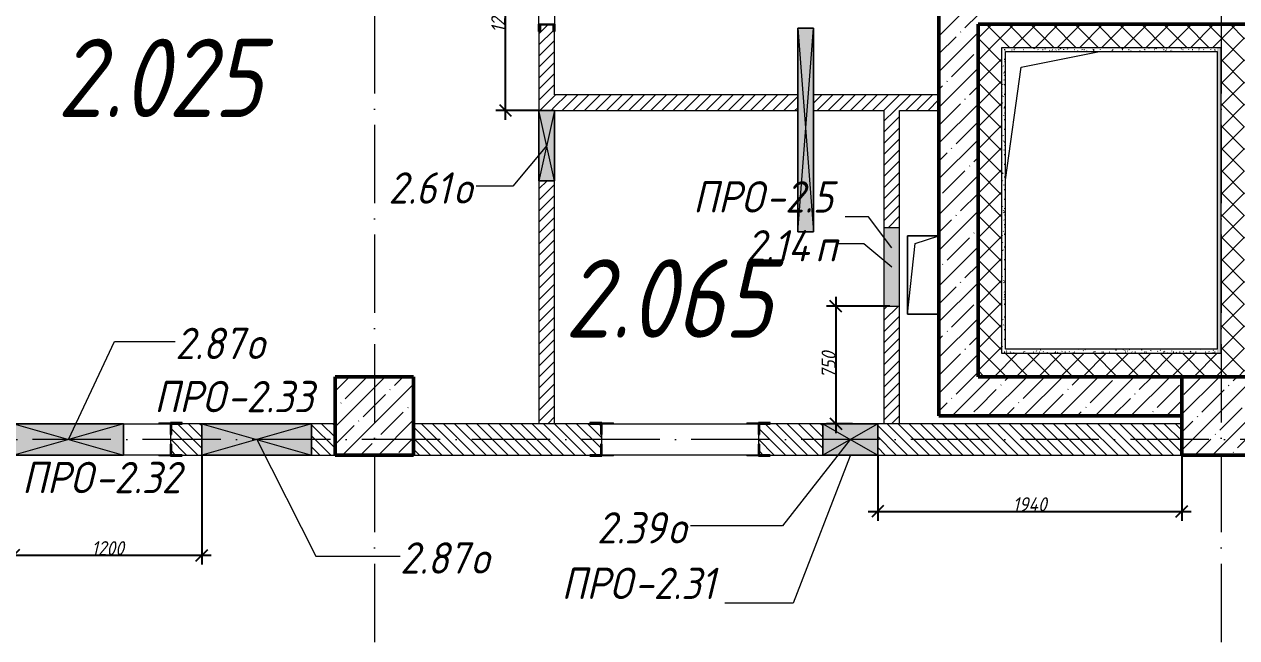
# Model space of a CAD drawing. Header units: millimetres. Extents: x -401725 to 250493, y 305116 to 802890.
# Drawn here: x 59858 to 67591, y 375919 to 379836 of the extents above; entities that cross this region are included whole.
import ezdxf

# ---------------------------------------------------------------- set-up
doc = ezdxf.new("R2010")
doc.units = ezdxf.units.MM
doc.linetypes.add('50_200_ШТРИХ_1Т_ш5_п1_п1_', pattern=[700, 500, -100, 0, -100])
for name, color, linetype, lineweight in [('A-____-____-DIMS', 7, 'Continuous', 9), ('A-DETL-GENF-OTLN', 7, 'Continuous', 9), ('A-FLOR-____-OTLN', 7, 'Continuous', 9), ('A-GENM-____-IDEN', 7, 'Continuous', 9), ('A-GENM-____-MCUT', 7, 'Continuous', 25), ('A-GENM-____-OTLN', 7, 'Continuous', 9), ('A-GENM-____-OTLN-1', 7, 'Continuous', 25), ('A-GLAZ-____-IDEN', 7, 'Continuous', 9), ('A-GLAZ-____-OTLN', 7, 'Continuous', 9), ('A-WALL-____-MCUT', 7, 'Continuous', 13), ('A-WALL-____-MCUT-1', 7, 'Continuous', 9), ('A-WALL-____-MCUT-2', 7, 'Continuous', 50), ('A-WALL-____-PATT-1', 7, 'Continuous', 9), ('A-WALL-FNSH-MCUT-1', 7, 'Continuous', 9), ('I-WALL-____-OTLN', 7, 'Continuous', 9), ('S-COLS-____-MCUT', 7, 'Continuous', 50), ('S-COLS-____-OTLN', 7, 'Continuous', 9), ('S-GRID-____-OTLN-1', 7, '50_200_ШТРИХ_1Т_ш5_п1_п1_', 9), ('Марки помещений', 7, 'Continuous', 9)]:
    doc.layers.add(name, color=color, linetype=linetype, lineweight=lineweight)
doc.layers.add('A-WALL-____-PATT-2', color=7, linetype='Continuous', lineweight=9, true_color=0x787878)
doc.styles.add('ISOCPEUR_I_11', font='isocpeui.ttf', dxfattribs={"width": 0.9, "height": 200})
doc.styles.add('ISOCPEUR_I_2', font='isocpeui.ttf', dxfattribs={"width": 0.85, "height": 2.3})
doc.styles.add('ISOCPEUR_I_7', font='isocpeui.ttf', dxfattribs={"width": 0.9, "height": 90})
doc.dimstyles.new('ISO-1_8_0_9К_СРЕДНИЙ_Кладочные_2', dxfattribs={"dimscale": 304.8, "dimtxt": 89.638306, "dimasz": 0.246063, "dimexe": 0.19685, "dimexo": 0, "dimgap": 0, "dimtad": 1, "dimdec": 3, "dimrnd": 0.001, "dimdsep": 46, "dimtxsty": 'ISOCPEUR_I_7', "dimblk1": 'OBLIQUE', "dimblk2": 'OBLIQUE', "dimsah": 1, "dimcen": 0.09, "dimdle": 0.19685, "dimazin": 0, "dimtfac": 1, "dimtdec": 4, "dimtix": 1, "dimtmove": 1, "dimatfit": 3, "dimfxl": 1, "dimtvp": 1, "dimtolj": 1, "dimtzin": 0, "dimarcsym": 2})
pattern_1 = [(135, (-15659.08, 321904.697), (-35.35534, -35.35534), [])]
pattern_2 = [(45, (-15659.08, 321904.697), (-35.35534, 35.35534), [])]
pattern_3 = [(45, (-15659.08, 321904.7), (-114.04925, 114.04925), []), (45, (-15545.03, 321904.7), (-114.04925, 114.04925), [201.612, -40.322, 3.353, -36.97])]
pattern_4 = [(0, (-15659.081, 321904.697), (81.28, 20.32), [3.353, -57.607, 3.353, -57.607, -325.12]), (0, (-15659.081, 321904.697), (81.28, 20.32), [-121.92, 3.353, -118.567, 3.353, -57.607, -142.24]), (0, (-15659.081, 321904.697), (81.28, 20.32), [-304.8, 3.353, -37.287, 3.353, -98.247]), (120, (-15628.601, 321914.857), (-58.2376362, 60.230545), [3.353, -57.607, 3.353, -57.607, -325.12]), (120, (-15628.601, 321914.857), (-58.2376362, 60.230545), [-121.92, 3.353, -118.567, 3.353, -57.607, -142.24]), (120, (-15628.601, 321914.857), (-58.2376362, 60.230545), [-304.8, 3.353, -37.287, 3.353, -98.247]), (240, (-15618.441, 321955.497), (-23.0423638, -80.550545), [3.353, -57.607, 3.353, -57.607, -325.12]), (240, (-15618.441, 321955.497), (-23.0423638, -80.550545), [-121.92, 3.353, -118.567, 3.353, -57.607, -142.24]), (240, (-15618.441, 321955.497), (-23.0423638, -80.550545), [-304.8, 3.353, -37.287, 3.353, -98.247])]
pattern_5 = [(45, (-15659.08, 321904.7), (-70.71068, 70.71068), []), (135, (-15659.08, 321904.7), (-70.71068, -70.71068), [])]

# ---------------------------------------------------------------- blocks, each defined once
blk = doc.blocks.new('BSC_Колонна _Прямоугольная - 500х500-V37-АР1_План отверстий 2 этажа в осях 1-64_Ю-ЯЯ')
at = {"layer": 'S-COLS-____-OTLN'}
h = blk.add_hatch(dxfattribs=at)
h.set_pattern_fill('FP_47', color=256, style=0, pattern_type=2)
h.set_pattern_definition([(45, (-83150, -55431.04), (-114.04925, 114.04925), []), (45, (-83035.95, -55431.04), (-114.04925, 114.04925), [201.613, -40.323, 3.353, -36.97])])
h.paths.add_polyline_path([(-250, -250), (250, -250), (250, 250), (-250, 250)], flags=0)
at = {"layer": 'S-COLS-____-MCUT'}
for p, q in [((250, 250), (-250, 250)), ((-250, 250), (-250, -250)), ((250, -250), (250, 250)), ((-250, -250), (250, -250))]:
    blk.add_line(p, q, dxfattribs=at)
blk = doc.blocks.new('BSC_Колонна _Прямоугольная - 500х500-V41-АР1_План отверстий 2 этажа в осях 1-64_Ю-ЯЯ')
at = {"layer": 'S-COLS-____-OTLN'}
h = blk.add_hatch(dxfattribs=at)
h.set_pattern_fill('FP_51', color=256, style=0, pattern_type=2)
h.set_pattern_definition([(45, (-77750, -55431.04), (-114.04925, 114.04925), []), (45, (-77635.95, -55431.04), (-114.04925, 114.04925), [201.613, -40.323, 3.353, -36.97])])
h.paths.add_polyline_path([(-250, -250), (250, -250), (250, 250), (-250, 250)], flags=0)
at = {"layer": 'S-COLS-____-MCUT'}
for p, q in [((250, 250), (-250, 250)), ((-250, 250), (-250, -250)), ((250, -250), (250, 250)), ((-250, -250), (250, -250))]:
    blk.add_line(p, q, dxfattribs=at)
blk = doc.blocks.new('154_Стойка_СКБ_Швеллер - СМ-2180_100-28278555-АР1_План отверстий 2 этажа в осях 1-64_Ю-ЯЯ')
at = {"layer": 'A-GENM-____-MCUT'}
for p, q in [((125, 50), (171, 50)), ((125, -50), (125, 50)), ((129.5, 42.4), (129.5, -42.4)), ((171, 42.4), (129.5, 42.4)), ((171, 50), (171, 42.4)), ((171, -50), (125, -50)), ((129.5, -42.4), (171, -42.4)), ((171, -42.4), (171, -50))]:
    blk.add_line(p, q, dxfattribs=at)
blk = doc.blocks.new('154_Стойка_СКБ_Уголок - СМ-2180_200-28268025-АР1_План отверстий 2 этажа в осях 1-64_Ю-ЯЯ')
at = {"layer": 'A-GENM-____-MCUT'}
for p, q in [((125, 156), (125, 81)), ((200, 156), (125, 156)), ((200, 150), (200, 156)), ((125, 81), (131, 81)), ((131, 81), (131, 150)), ((131, 150), (200, 150)), ((131, 19), (125, 19)), ((125, 19), (125, -56)), ((131, -50), (131, 19)), ((125, -56), (200, -56)), ((200, -50), (131, -50)), ((200, -56), (200, -50))]:
    blk.add_line(p, q, dxfattribs=at)
blk = doc.blocks.new('Стойка_Влож_Уголок_Опорный - Уголок-28213941-АР1_План отверстий 2 этажа в осях 1-64_Ю-ЯЯ')
at = {"layer": 'A-GENM-____-OTLN'}
for p, q in [((-212, -6), (-212, 0)), ((0, 0), (0, -6)), ((-212, -75), (-212, -6)), ((-212, -6), (-206, -6)), ((-212, -75), (-206, -75)), ((-6, -6), (0, -6)), ((-6, -75), (0, -75)), ((0, -6), (0, -75))]:
    blk.add_line(p, q, dxfattribs=at)
blk = doc.blocks.new('AR_Отверстие Ниша - Лючок-32403779-АР1_План отверстий 2 этажа в осях 1-64_Ю-ЯЯ')
at = {"layer": 'A-GLAZ-____-OTLN'}
blk.add_hatch(color=256, dxfattribs=at).paths.add_polyline_path([(250, -50), (250, 50), (-250, 50), (-250, -50)], flags=0)
for p, q in [((250, 50), (-250, 50)), ((-250, 50), (-250, -50)), ((250, -50), (250, 50)), ((-250, -50), (250, -50))]:
    blk.add_line(p, q, dxfattribs=at)
blk = doc.blocks.new('AR_Отверстие прямоугольное _в плите_ - AR_Отверстие прямоугольное _в плите_-30229458-АР1_План отверстий 2 этажа в осях 1-64_Ю-ЯЯ')
at = {"layer": 'A-GENM-____-OTLN'}
for p, q in [((100, 250), (-100, 250)), ((-100, 250), (-100, -250)), ((-50, 200), (100, 250)), ((-100, -250), (-50, 200)), ((-100, -250), (100, -250))]:
    blk.add_line(p, q, dxfattribs=at)
blk = doc.blocks.new('AR_Отверстие прямоугольное _в плите_ - AR_Отверстие прямоугольное _в плите_-30552518-АР1_План отверстий 2 этажа в осях 1-64_Ю-ЯЯ')
at = {"layer": 'A-GENM-____-OTLN'}
for p, q in [((-550, 850), (-50, 950)), ((-650, 131.8), (-550, 850))]:
    blk.add_line(p, q, dxfattribs=at)
blk = doc.blocks.new('AR_Отверстие прямоугольное _в стене_ - AR_Отверстие прямоугольное _в стене__ОВ-36829938-АР1_План отверстий 2 этажа в осях 1-64_Ю-ЯЯ')
at = {"layer": 'A-GLAZ-____-OTLN'}
blk.add_hatch(color=256, dxfattribs=at).paths.add_polyline_path([(350, -100), (350, 100), (-350, 100), (-350, -100), (187.3, -100)], flags=0)
at = {"layer": 'A-DETL-GENF-OTLN'}
for p, q in [((-350, -100), (-350, 100)), ((-350, 100), (350, 100)), ((350, 100), (-350, -100)), ((-350, 100), (350, -100)), ((350, 100), (-350, 100)), ((-350, 100), (-350, -100)), ((350, 100), (350, -100)), ((350, -100), (350, 100)), ((350, -100), (-350, -100)), ((-350, -100), (350, -100))]:
    blk.add_line(p, q, dxfattribs=at)
blk = doc.blocks.new('AR_Отверстие прямоугольное _в стене_ - AR_Отверстие прямоугольное _в стене__ОВ-36829869-АР1_План отверстий 2 этажа в осях 1-64_Ю-ЯЯ')
at = {"layer": 'A-GLAZ-____-OTLN'}
blk.add_hatch(color=256, dxfattribs=at).paths.add_polyline_path([(350, -100), (350, 100), (-350, 100), (-350, -100)], flags=0)
at = {"layer": 'A-DETL-GENF-OTLN'}
for p, q in [((-350, -100), (-350, 100)), ((-350, 100), (350, 100)), ((350, 100), (-350, -100)), ((-350, 100), (350, -100)), ((350, 100), (-350, 100)), ((-350, 100), (-350, -100)), ((350, 100), (350, -100)), ((350, -100), (350, 100)), ((350, -100), (-350, -100)), ((-350, -100), (350, -100))]:
    blk.add_line(p, q, dxfattribs=at)
blk = doc.blocks.new('AR_Отверстие прямоугольное _в стене__БезПР - AR_Отверстие прямоугольное _в стене__БезПР-36428569-АР1_План отверстий 2 этажа в осях 1-64_Ю-ЯЯ')
at = {"layer": 'A-GLAZ-____-OTLN'}
blk.add_hatch(color=256, dxfattribs=at).paths.add_polyline_path([(225, -50), (225, 50), (-225, 50), (-225, -50), (-68.5, -50)], flags=0)
at = {"layer": 'A-DETL-GENF-OTLN'}
for p, q in [((-225, -50), (-225, 50)), ((-225, 50), (225, 50)), ((225, 50), (-225, -50)), ((-225, 50), (225, -50)), ((225, 50), (-225, 50)), ((-225, 50), (-225, -50)), ((225, 50), (225, -50)), ((225, -50), (225, 50)), ((225, -50), (-225, -50)), ((-225, -50), (225, -50))]:
    blk.add_line(p, q, dxfattribs=at)
at = {"layer": 'A-GLAZ-____-OTLN'}
blk.add_line((225, 50), (-225, 50), dxfattribs=at)
blk = doc.blocks.new('AR_Отверстие прямоугольное _в стене_ - AR_Отверстие прямоугольное _в стене__ОВ-36829206-АР1_План отверстий 2 этажа в осях 1-64_Ю-ЯЯ')
at = {"layer": 'A-GLAZ-____-OTLN'}
blk.add_hatch(color=256, dxfattribs=at).paths.add_polyline_path([(175, -100), (175, 100), (-175, 100), (-175, -100)], flags=0)
at = {"layer": 'A-DETL-GENF-OTLN'}
for p, q in [((-175, -100), (-175, 100)), ((-175, 100), (175, 100)), ((175, 100), (-175, -100)), ((-175, 100), (175, -100)), ((175, 100), (-175, 100)), ((-175, 100), (-175, -100)), ((175, 100), (175, -100)), ((175, -100), (175, 100)), ((175, -100), (-175, -100)), ((-175, -100), (175, -100))]:
    blk.add_line(p, q, dxfattribs=at)
blk = doc.blocks.new('AR_Отверстие прямоугольное _в стене_ - AR_Отверстие прямоугольное _в стене__ОВ-36941390-АР1_План отверстий 2 этажа в осях 1-64_Ю-ЯЯ')
at = {"layer": 'A-GLAZ-____-OTLN'}
blk.add_hatch(color=256, dxfattribs=at).paths.add_polyline_path([(-650, -50), (650, -50), (650, 50), (-650, 50)], flags=0)
at = {"layer": 'A-DETL-GENF-OTLN'}
for p, q in [((-650, -50), (-650, 50)), ((-650, 50), (650, 50)), ((650, 50), (-650, -50)), ((-650, 50), (650, -50)), ((650, 50), (-650, 50)), ((-650, 50), (-650, -50)), ((650, 50), (650, -50)), ((650, -50), (650, 50)), ((650, -50), (-650, -50)), ((-650, -50), (650, -50))]:
    blk.add_line(p, q, dxfattribs=at)
blk = doc.blocks.new('_Oblique')
at = {"color": 0, "linetype": 'ByBlock', "lineweight": -2}
blk.add_line((-0.5, -0.5), (0.5, 0.5), dxfattribs=at)
blk = doc.blocks.new('*D9004')
at = {"layer": 'A-____-____-DIMS', "color": 0, "lineweight": -2, "transparency": 16777216}
for p, q in [((65033.9, 378095.7), (65033.9, 377225.7)), ((65377.5, 378035.7), (64973.9, 378035.7)), ((65140, 377285.7), (64973.9, 377285.7))]:
    blk.add_line(p, q, dxfattribs=at)
at = {"layer": 'Defpoints', "color": 0, "transparency": 16777216}
for p in [(65377.5, 378035.7), (65033.9, 377285.7), (65140, 377285.7)]:
    blk.add_point(p, dxfattribs=at)
at = {"layer": 'A-____-____-DIMS', "color": 0, "lineweight": -2, "transparency": 16777216, "xscale": 75, "yscale": 75, "zscale": 75}
for p, rotation in [((65033.9, 378035.7), 90), ((65033.9, 377285.7), 270)]:
    blk.add_blockref('_Oblique', p, dxfattribs=dict(at, rotation=rotation))
at = {"layer": 'A-____-____-DIMS', "color": 0, "transparency": 16777216, "insert": (64988.3, 377660.7), "char_height": 90, "width": 409.578, "attachment_point": 5, "rotation": 90, "style": 'ISOCPEUR_I_7'}
blk.add_mtext('\\A1;750', dxfattribs=at)
blk = doc.blocks.new('*D8893')
at = {"layer": 'A-____-____-DIMS', "color": 0, "lineweight": -2, "transparency": 16777216}
for p, q in [((62926.3, 379225.7), (62926.3, 380545.7)), ((63140.9, 380485.7), (62866.3, 380485.7)), ((63140.9, 379285.7), (62866.3, 379285.7))]:
    blk.add_line(p, q, dxfattribs=at)
at = {"layer": 'Defpoints', "color": 0, "transparency": 16777216}
for p in [(62926.3, 380485.7), (63140.9, 380485.7), (63140.9, 379285.7)]:
    blk.add_point(p, dxfattribs=at)
at = {"layer": 'A-____-____-DIMS', "color": 0, "lineweight": -2, "transparency": 16777216, "xscale": 75, "yscale": 75, "zscale": 75}
for p, rotation in [((62926.3, 380485.7), 90), ((62926.3, 379285.7), 270)]:
    blk.add_blockref('_Oblique', p, dxfattribs=dict(at, rotation=rotation))
at = {"layer": 'A-____-____-DIMS', "color": 0, "transparency": 16777216, "insert": (62881.3, 379885.7), "char_height": 90, "width": 504.733, "attachment_point": 5, "rotation": 90, "style": 'ISOCPEUR_I_7'}
blk.add_mtext('\\A1;1200', dxfattribs=at)
blk = doc.blocks.new('*D8896')
at = {"layer": 'A-____-____-DIMS', "color": 0, "lineweight": -2, "transparency": 16777216}
for p, q in [((59790.9, 377079.7), (59790.9, 376386.2)), ((60990.9, 377079.7), (60990.9, 376386.2)), ((59730.9, 376446.2), (61050.9, 376446.2))]:
    blk.add_line(p, q, dxfattribs=at)
at = {"layer": 'Defpoints', "color": 0, "transparency": 16777216}
for p in [(59790.9, 377079.7), (60990.9, 377079.7), (60990.9, 376446.2)]:
    blk.add_point(p, dxfattribs=at)
at = {"layer": 'A-____-____-DIMS', "color": 0, "lineweight": -2, "transparency": 16777216, "xscale": 75, "yscale": 75, "zscale": 75, "rotation": 180}
blk.add_blockref('_Oblique', (59790.9, 376446.2), dxfattribs=at)
at = {"layer": 'A-____-____-DIMS', "color": 0, "lineweight": -2, "transparency": 16777216, "xscale": 75, "yscale": 75, "zscale": 75}
blk.add_blockref('_Oblique', (60990.9, 376446.2), dxfattribs=at)
at = {"layer": 'A-____-____-DIMS', "color": 0, "transparency": 16777216, "insert": (60390.9, 376491.2), "char_height": 90, "width": 504.733, "attachment_point": 5, "style": 'ISOCPEUR_I_7'}
blk.add_mtext('\\A1;1200', dxfattribs=at)
blk = doc.blocks.new('*D8897')
at = {"layer": 'A-____-____-DIMS', "color": 0, "lineweight": -2, "transparency": 16777216}
for p, q in [((65300.9, 377079.7), (65300.9, 376666.2)), ((67240.9, 377085.7), (67240.9, 376666.2)), ((65240.9, 376726.2), (67300.9, 376726.2))]:
    blk.add_line(p, q, dxfattribs=at)
at = {"layer": 'Defpoints', "color": 0, "transparency": 16777216}
for p in [(65300.9, 377079.7), (67240.9, 377085.7), (67240.9, 376726.2)]:
    blk.add_point(p, dxfattribs=at)
at = {"layer": 'A-____-____-DIMS', "color": 0, "lineweight": -2, "transparency": 16777216, "xscale": 75, "yscale": 75, "zscale": 75, "rotation": 180}
blk.add_blockref('_Oblique', (65300.9, 376726.2), dxfattribs=at)
at = {"layer": 'A-____-____-DIMS', "color": 0, "lineweight": -2, "transparency": 16777216, "xscale": 75, "yscale": 75, "zscale": 75}
blk.add_blockref('_Oblique', (67240.9, 376726.2), dxfattribs=at)
at = {"layer": 'A-____-____-DIMS', "color": 0, "transparency": 16777216, "insert": (66270.9, 376771.2), "char_height": 90, "width": 521.281, "attachment_point": 5, "style": 'ISOCPEUR_I_7'}
blk.add_mtext('\\A1;1940', dxfattribs=at)

msp = doc.modelspace()

# ---------------------------------------------------------------- hatches: boundary and pattern name
at = {"layer": 'A-WALL-____-PATT-1'}
h = msp.add_hatch(dxfattribs=at)
h.set_pattern_fill('FP_5', color=256, style=0, pattern_type=2)
h.set_pattern_definition(pattern_2)
h.paths.add_polyline_path([(63240.9187, 377285.7392), (63240.9187, 378835.7392), (63140.9187, 378835.7392), (63140.9187, 377285.7392)], flags=0)
h.paths.add_polyline_path([(63148.5187, 379285.7392), (63240.9187, 379285.7392), (63240.9187, 379789.7392), (63233.3187, 379789.7392), (63233.3187, 379831.2392), (63148.5187, 379831.2392), (63148.5187, 379789.7392), (63140.9187, 379789.7392), (63140.9187, 379285.7392)], flags=0)
h.paths.add_polyline_path([(63148.5187, 380990.2392), (63233.3187, 380990.2392), (63233.3187, 381031.7392), (63240.9187, 381031.7392), (63240.9187, 382015.7392), (63140.9187, 382015.7392), (63140.9187, 381031.7392), (63148.5187, 381031.7392)], flags=0)
h = msp.add_hatch(dxfattribs=at)
h.set_pattern_fill('FP_13', color=256, style=0, pattern_type=2)
h.set_pattern_definition(pattern_3)
h.paths.add_polyline_path([(65690.9187, 377335.7392), (65940.9187, 377335.7392), (65940.9187, 380085.7392), (65690.9187, 380085.7392), (65690.9187, 379129.289)], flags=0)
h = msp.add_hatch(dxfattribs=at)
h.set_pattern_fill('FP_1', color=256, style=0, pattern_type=2)
h.set_pattern_definition(pattern_5)
h.paths.add_polyline_path([(65940.9187, 377735.7392), (66090.9187, 377735.7392), (66090.9187, 379835.7392), (65940.9187, 379835.7392), (65940.9187, 377760.7392)], flags=0)
h = msp.add_hatch(dxfattribs=at)
h.set_pattern_fill('FP_1', color=256, style=0, pattern_type=2)
h.set_pattern_definition(pattern_5)
h.paths.add_polyline_path([(67398.269, 379685.7392), (67490.9187, 379685.7392), (67490.9187, 379835.7392), (66090.9187, 379835.7392), (66090.9187, 379685.7392), (66115.9187, 379685.7392)], flags=0)
h = msp.add_hatch(dxfattribs=at)
h.set_pattern_fill('FP_1', color=256, style=0, pattern_type=2)
h.set_pattern_definition(pattern_5)
h.paths.add_polyline_path([(67490.9187, 377585.7392), (67640.9187, 377585.7392), (67640.9187, 379835.7392), (67490.9187, 379835.7392), (67490.9187, 377735.7392)], flags=0)
h = msp.add_hatch(dxfattribs=at)
h.set_pattern_fill('FP_5', color=256, style=0, pattern_type=2)
h.set_pattern_definition(pattern_2)
h.paths.add_polyline_path([(64890.9187, 379285.7392), (65690.9187, 379285.7392), (65690.9187, 379385.7392), (64890.9187, 379385.7392), (64890.9187, 379307.1677)], flags=0)
h.paths.add_polyline_path([(63863.2676, 379285.7392), (64790.9187, 379285.7392), (64790.9187, 379385.7392), (63240.9187, 379385.7392), (63240.9187, 379285.7392)], flags=0)
h = msp.add_hatch(dxfattribs=at)
h.set_pattern_fill('FP_5', color=256, style=0, pattern_type=2)
h.set_pattern_definition(pattern_2)
h.paths.add_polyline_path([(65440.9187, 377285.7392), (65440.9187, 378035.7392), (65340.9187, 378035.7392), (65340.9187, 377285.7392)], flags=0)
h.paths.add_polyline_path([(65340.9187, 378535.7392), (65440.9187, 378535.7392), (65440.9187, 379285.7392), (65340.9187, 379285.7392), (65340.9187, 379129.289)], flags=0)
h = msp.add_hatch(dxfattribs=at)
h.set_pattern_fill('FP_1', color=256, style=0, pattern_type=2)
h.set_pattern_definition(pattern_5)
h.paths.add_polyline_path([(67398.269, 377585.7392), (67490.9187, 377585.7392), (67490.9187, 377735.7392), (65940.9187, 377735.7392), (65940.9187, 377585.7392), (67240.9187, 377585.7392)], flags=0)
h = msp.add_hatch(dxfattribs=at)
h.set_pattern_fill('FP_13', color=256, style=0, pattern_type=2)
h.set_pattern_definition(pattern_3)
h.paths.add_polyline_path([(67240.9187, 377335.7392), (67240.9187, 377585.7392), (65940.9187, 377585.7392), (65940.9187, 377335.7392)], flags=0)
h = msp.add_hatch(dxfattribs=at)
h.set_pattern_fill('FP_6', color=256, style=0, pattern_type=2)
h.set_pattern_definition(pattern_1)
h.paths.add_polyline_path([(60796.9187, 377085.7392), (60990.9187, 377085.7392), (60990.9187, 377285.7392), (60796.9187, 377285.7392), (60796.9187, 377216.7392), (60790.9187, 377216.7392), (60790.9187, 377154.7392), (60796.9187, 377154.7392), (60796.9187, 377086.882)], flags=0)
h.paths.add_polyline_path([(61840.9187, 377085.7392), (61840.9187, 377285.7392), (61690.9187, 377285.7392), (61690.9187, 377085.7392)], flags=0)
h.paths.add_polyline_path([(59444.516, 377085.7392), (59634.9187, 377085.7392), (59634.9187, 377154.7392), (59640.9187, 377154.7392), (59640.9187, 377216.7392), (59634.9187, 377216.7392), (59634.9187, 377285.7392), (59340.9187, 377285.7392), (59340.9187, 377085.7392)], flags=0)
h = msp.add_hatch(dxfattribs=at)
h.set_pattern_fill('FP_6', color=256, style=0, pattern_type=2)
h.set_pattern_definition(pattern_1)
h.paths.add_polyline_path([(67240.9187, 377085.7392), (67240.9187, 377285.7392), (65300.9187, 377285.7392), (65300.9187, 377085.7392), (65630.7683, 377085.7392)], flags=0)
h.paths.add_polyline_path([(64546.9187, 377085.7392), (64950.9187, 377085.7392), (64950.9187, 377285.7392), (64546.9187, 377285.7392), (64546.9187, 377216.7392), (64540.9187, 377216.7392), (64540.9187, 377154.7392), (64546.9187, 377154.7392), (64546.9187, 377086.1836)], flags=0)
h.paths.add_polyline_path([(63534.9187, 377085.7392), (63534.9187, 377154.7392), (63540.9187, 377154.7392), (63540.9187, 377216.7392), (63534.9187, 377216.7392), (63534.9187, 377285.7392), (62340.9187, 377285.7392), (62340.9187, 377085.7392), (63465.9187, 377085.7392)], flags=0)
at = {"layer": 'A-WALL-____-PATT-2'}
h = msp.add_hatch(dxfattribs=at)
h.set_pattern_fill('FP_164', color=256, style=0, pattern_type=2)
h.set_pattern_definition(pattern_4)
h.paths.add_polyline_path([(66115.9187, 377760.7392), (66115.9187, 379685.7392), (66090.9187, 379685.7392), (66090.9187, 377760.7392)], flags=0)
h = msp.add_hatch(dxfattribs=at)
h.set_pattern_fill('FP_164', color=256, style=0, pattern_type=2)
h.set_pattern_definition(pattern_4)
h.paths.add_polyline_path([(67465.9187, 379660.7392), (67465.9187, 379685.7392), (66115.9187, 379685.7392), (66115.9187, 379660.7392), (67398.269, 379660.7392)], flags=0)
h = msp.add_hatch(dxfattribs=at)
h.set_pattern_fill('FP_164', color=256, style=0, pattern_type=2)
h.set_pattern_definition(pattern_4)
h.paths.add_polyline_path([(67465.9187, 377735.7392), (67490.9187, 377735.7392), (67490.9187, 379685.7392), (67465.9187, 379685.7392), (67465.9187, 377760.7392)], flags=0)
h = msp.add_hatch(dxfattribs=at)
h.set_pattern_fill('FP_164', color=256, style=0, pattern_type=2)
h.set_pattern_definition(pattern_4)
h.paths.add_polyline_path([(67465.9187, 377735.7392), (67465.9187, 377760.7392), (66090.9187, 377760.7392), (66090.9187, 377735.7392), (67398.269, 377735.7392)], flags=0)

# ---------------------------------------------------------------- linework, layer by layer
at = {"layer": 'A-FLOR-____-OTLN'}
for p, q in [((65490.9187, 378485.7392), (65690.9187, 378485.7392)), ((65490.9187, 377985.7392), (65490.9187, 378485.7392)), ((65690.9187, 377985.7392), (65490.9187, 377985.7392))]:
    msp.add_line(p, q, dxfattribs=at)
at = {"layer": 'A-GENM-____-IDEN'}
for p, q in [((65242.5112, 378606.4656), (65094.1037, 378606.4656)), ((65390.9187, 378408.3346), (65242.5112, 378606.4656)), ((65125.9187, 377079.7392), (64763.0014, 376139.5257)), ((64763.0014, 376139.5257), (64326.4097, 376139.5257))]:
    msp.add_line(p, q, dxfattribs=at)
at = {"layer": 'A-GLAZ-____-IDEN'}
for p, q in [((63190.9187, 379060.7392), (62975.1588, 378802.8194)), ((62975.1588, 378802.8194), (62739.8311, 378802.8194)), ((65212.4225, 378433.9734), (65046.0814, 378433.9734)), ((65390.9187, 378285.7392), (65212.4225, 378433.9734)), ((60140.9187, 377185.7392), (60433.5074, 377810.6685)), ((60433.5074, 377810.6685), (60821.5143, 377810.6685)), ((61340.9187, 377185.7392), (61717.8742, 376441.0257)), ((65125.9187, 377185.7392), (64693.1629, 376633.6173)), ((64693.1629, 376633.6173), (64106.259, 376633.6173)), ((61717.8742, 376441.0257), (62254.8445, 376441.0257))]:
    msp.add_line(p, q, dxfattribs=at)
at = {"layer": 'A-WALL-____-MCUT'}
for p, q in [((60990.9187, 377285.7392), (60865.9187, 377285.7392)), ((61840.9187, 377285.7392), (61690.9187, 377285.7392)), ((63465.9187, 377285.7392), (62340.9187, 377285.7392)), ((64950.9187, 377285.7392), (64615.9187, 377285.7392)), ((67240.9187, 377285.7392), (65300.9187, 377285.7392)), ((60790.9187, 377216.7392), (60790.9187, 377154.7392)), ((63540.9187, 377154.7392), (63540.9187, 377216.7392)), ((64540.9187, 377216.7392), (64540.9187, 377154.7392)), ((60865.9187, 377085.7392), (60990.9187, 377085.7392)), ((61690.9187, 377085.7392), (61840.9187, 377085.7392)), ((62340.9187, 377085.7392), (63465.9187, 377085.7392)), ((64615.9187, 377085.7392), (64950.9187, 377085.7392)), ((65300.9187, 377085.7392), (67240.9187, 377085.7392))]:
    msp.add_line(p, q, dxfattribs=at)
at = {"layer": 'A-WALL-____-MCUT-1'}
for p, q in [((66090.9187, 379685.7392), (66090.9187, 377735.7392)), ((67490.9187, 379685.7392), (66090.9187, 379685.7392)), ((67490.9187, 377735.7392), (67490.9187, 379685.7392)), ((66090.9187, 377735.7392), (67490.9187, 377735.7392)), ((67240.9187, 377585.7392), (67240.9187, 377585.7392))]:
    msp.add_line(p, q, dxfattribs=at)
at = {"layer": 'A-WALL-____-MCUT-2'}
for p, q in [((65690.9187, 380085.7392), (65690.9187, 377335.7392)), ((65940.9187, 377585.7392), (65940.9187, 379835.7392)), ((65940.9187, 379835.7392), (67840.9187, 379835.7392)), ((67240.9187, 377585.7392), (65940.9187, 377585.7392)), ((65690.9187, 377335.7392), (67240.9187, 377335.7392))]:
    msp.add_line(p, q, dxfattribs=at)
at = {"layer": 'A-WALL-FNSH-MCUT-1'}
for p, q in [((63140.9187, 379789.7392), (63140.9187, 379285.7392)), ((63240.9187, 379385.7392), (63240.9187, 379789.7392)), ((66115.9187, 377760.7392), (66115.9187, 379660.7392)), ((66115.9187, 379660.7392), (67465.9187, 379660.7392)), ((67465.9187, 379660.7392), (67465.9187, 377760.7392)), ((64790.9187, 379385.7392), (63240.9187, 379385.7392)), ((65690.9187, 379385.7392), (64890.9187, 379385.7392)), ((63240.9187, 379285.7392), (64790.9187, 379285.7392)), ((64890.9187, 379285.7392), (65340.9187, 379285.7392)), ((65340.9187, 379285.7392), (65340.9187, 378535.7392)), ((65440.9187, 379285.7392), (65690.9187, 379285.7392)), ((65440.9187, 378535.7392), (65440.9187, 379285.7392)), ((63140.9187, 378835.7392), (63140.9187, 377285.7392)), ((63240.9187, 377285.7392), (63240.9187, 378835.7392)), ((65340.9187, 378035.7392), (65340.9187, 377285.7392)), ((65440.9187, 377285.7392), (65440.9187, 378035.7392)), ((67465.9187, 377760.7392), (66115.9187, 377760.7392))]:
    msp.add_line(p, q, dxfattribs=at)
at = {"layer": 'I-WALL-____-OTLN'}
for p, q in [((63140.9187, 379835.7392), (63140.9187, 380225.7392)), ((63240.9187, 380225.7392), (63240.9187, 379835.7392)), ((60490.9187, 377285.7392), (60790.9187, 377285.7392)), ((63540.9187, 377285.7392), (64540.9187, 377285.7392)), ((60790.9187, 377085.7392), (60490.9187, 377085.7392)), ((64540.9187, 377085.7392), (63540.9187, 377085.7392))]:
    msp.add_line(p, q, dxfattribs=at)
at = {"layer": 'S-GRID-____-OTLN-1'}
for p, q in [((62090.9187, 412797.5486), (62090.9187, 361885.7392)), ((67490.9187, 412797.5486), (67490.9187, 361885.7392)), ((88415.3253, 377185.7392), (-20327.8515, 377185.7392))]:
    msp.add_line(p, q, dxfattribs=at)

# ---------------------------------------------------------------- block references
at = {"layer": 'A-GENM-____-OTLN'}
for name, p in [('AR_Отверстие прямоугольное _в плите_ - AR_Отверстие прямоугольное _в плите_-30552518-АР1_План отверстий 2 этажа в осях 1-64_Ю-ЯЯ', (66765.9187, 378710.7392)), ('AR_Отверстие прямоугольное _в плите_ - AR_Отверстие прямоугольное _в плите_-30229458-АР1_План отверстий 2 этажа в осях 1-64_Ю-ЯЯ', (65590.9187, 378235.7392))]:
    msp.add_blockref(name, p, dxfattribs=at)
for p, rotation in [((60790.9187, 377079.7392), 269.9999999999995), ((63540.9187, 377291.7392), 89.99999999999957), ((64540.9187, 377079.7392), 269.9999999999995)]:
    msp.add_blockref('Стойка_Влож_Уголок_Опорный - Уголок-28213941-АР1_План отверстий 2 этажа в осях 1-64_Ю-ЯЯ', p, dxfattribs=dict(at, rotation=rotation))
at = {"layer": 'A-GENM-____-OTLN-1'}
for name, p, rotation in [('154_Стойка_СКБ_Швеллер - СМ-2180_100-28278555-АР1_План отверстий 2 этажа в осях 1-64_Ю-ЯЯ', (63190.9187, 379960.7392), 269.9999999999999), ('154_Стойка_СКБ_Уголок - СМ-2180_200-28268025-АР1_План отверстий 2 этажа в осях 1-64_Ю-ЯЯ', (63665.9187, 377235.7392), 180)]:
    msp.add_blockref(name, p, dxfattribs=dict(at, rotation=rotation))
for p in [(60665.9187, 377135.7392), (64415.9187, 377135.7392)]:
    msp.add_blockref('154_Стойка_СКБ_Уголок - СМ-2180_200-28268025-АР1_План отверстий 2 этажа в осях 1-64_Ю-ЯЯ', p, dxfattribs=at)
at = {"layer": 'A-GLAZ-____-OTLN'}
for name, p, rotation in [('AR_Отверстие прямоугольное _в стене_ - AR_Отверстие прямоугольное _в стене__ОВ-36941390-АР1_План отверстий 2 этажа в осях 1-64_Ю-ЯЯ', (64840.9187, 379160.7392), 89.99999999999987), ('AR_Отверстие прямоугольное _в стене__БезПР - AR_Отверстие прямоугольное _в стене__БезПР-36428569-АР1_План отверстий 2 этажа в осях 1-64_Ю-ЯЯ', (63190.9187, 379060.7392), 269.9999999999999), ('AR_Отверстие Ниша - Лючок-32403779-АР1_План отверстий 2 этажа в осях 1-64_Ю-ЯЯ', (65390.9187, 378285.7392), 270)]:
    msp.add_blockref(name, p, dxfattribs=dict(at, rotation=rotation))
for name, p in [('AR_Отверстие прямоугольное _в стене_ - AR_Отверстие прямоугольное _в стене__ОВ-36829938-АР1_План отверстий 2 этажа в осях 1-64_Ю-ЯЯ', (60140.9187, 377185.7392)), ('AR_Отверстие прямоугольное _в стене_ - AR_Отверстие прямоугольное _в стене__ОВ-36829869-АР1_План отверстий 2 этажа в осях 1-64_Ю-ЯЯ', (61340.9187, 377185.7392)), ('AR_Отверстие прямоугольное _в стене_ - AR_Отверстие прямоугольное _в стене__ОВ-36829206-АР1_План отверстий 2 этажа в осях 1-64_Ю-ЯЯ', (65125.9187, 377185.7392))]:
    msp.add_blockref(name, p, dxfattribs=at)
at = {"layer": 'S-COLS-____-OTLN'}
for name, p in [('BSC_Колонна _Прямоугольная - 500х500-V41-АР1_План отверстий 2 этажа в осях 1-64_Ю-ЯЯ', (62090.9187, 377335.7392)), ('BSC_Колонна _Прямоугольная - 500х500-V37-АР1_План отверстий 2 этажа в осях 1-64_Ю-ЯЯ', (67490.9187, 377335.7392))]:
    msp.add_blockref(name, p, dxfattribs=at)

# ---------------------------------------------------------------- texts
at = {"layer": 'A-GENM-____-IDEN', "char_height": 200, "attachment_point": 1, "style": 'ISOCPEUR_I_11'}
for s, insert, width in [('ПРО', (64123.6971, 378833.5817), 562.784625), ('-2.5', (64588.0408, 378833.5817), 548.35425), ('ПРО', (60687.4058, 377558.8553), 562.784625), ('-2.33', (61151.7496, 377558.8553), 707.088375), ('ПРО', (59844.1758, 377042.2334), 562.784625), ('-2.32', (60308.5195, 377042.2334), 707.088375), ('ПРО', (63284.6992, 376366.6418), 562.784625), ('-2.31', (63749.043, 376366.6418), 663.79725)]:
    msp.add_mtext(s, dxfattribs=dict(at, insert=insert, width=width))
at = {"layer": 'A-GLAZ-____-IDEN', "char_height": 200, "attachment_point": 1, "style": 'ISOCPEUR_I_11'}
for s, insert, width in [('2.61', (62180.3795, 378890.434), 505.063125), ('\\fISOCPEUR|b0|i1|c204|p34|;\\W.9;о', (62597.0982, 378890.434), 158.734125), ('2.14', (64462.3247, 378521.5879), 533.923875), ('\\fISOCPEUR|b0|i1|c204|p34|;\\W.9;п', (64902.856, 378521.5879), 158.734125), ('2.87', (60821.5143, 377898.2831), 548.35425), ('\\fISOCPEUR|b0|i1|c204|p34|;\\W.9;о', (61273.9518, 377898.2831), 158.734125), ('2.39', (63510.8045, 376721.2319), 548.35425), ('\\fISOCPEUR|b0|i1|c204|p34|;\\W.9;о', (63963.242, 376721.2319), 158.734125), ('2.87', (62254.8445, 376528.6403), 548.35425), ('\\fISOCPEUR|b0|i1|c204|p34|;\\W.9;о', (62707.282, 376528.6403), 158.734125)]:
    msp.add_mtext(s, dxfattribs=dict(at, insert=insert, width=width))
at = {"layer": 'Марки помещений', "char_height": 500, "width": 785.65375, "attachment_point": 1, "style": 'ISOCPEUR_I_2'}
for s, insert in [('2.025', (60068.4783, 379743.1982)), ('2.065', (63305.1519, 378335.4409))]:
    msp.add_mtext(s, dxfattribs=dict(at, insert=insert))

# ---------------------------------------------------------------- dimensions: what is measured, and where the dimension line sits
at = {"layer": 'A-____-____-DIMS'}
for base, p1, p2, override, picture, middle in [((62926.3202, 380485.7392), (63140.9187, 379285.7392), (63140.9187, 380485.7392), {"dimpost": '<>', "dimfxl": 1200}, '*D8893', (62881.3202, 379885.7392)), ((65033.893, 377285.7392), (65377.5189, 378035.7392), (65139.959, 377285.7392), {"dimpost": '<>', "dimfxl": 786.724019}, '*D9004', (64988.3135, 377660.7392))]:
    dim = msp.add_linear_dim(base=base, p1=p1, p2=p2, angle=90, dimstyle='ISO-1_8_0_9К_СРЕДНИЙ_Кладочные_2', override=override, dxfattribs=at)
    dim.commit()
    dim.dimension.update_dxf_attribs({"geometry": picture, "text_midpoint": middle})
for base, p1, p2, override, picture, middle in [((60990.9187, 376446.1582), (59790.9187, 377079.7392), (60990.9187, 377079.7392), {"dimpost": '<>', "dimfxl": 1200}, '*D8896', (60390.9187, 376491.1582)), ((67240.9187, 376726.1582), (65300.9187, 377079.7392), (67240.9187, 377085.7392), {"dimpost": '<>', "dimfxl": 1940.009278}, '*D8897', (66270.9187, 376771.1582))]:
    dim = msp.add_linear_dim(base=base, p1=p1, p2=p2, dimstyle='ISO-1_8_0_9К_СРЕДНИЙ_Кладочные_2', override=override, dxfattribs=at)
    dim.commit()
    dim.dimension.update_dxf_attribs({"geometry": picture, "text_midpoint": middle})

doc.saveas('drawing.dxf')
